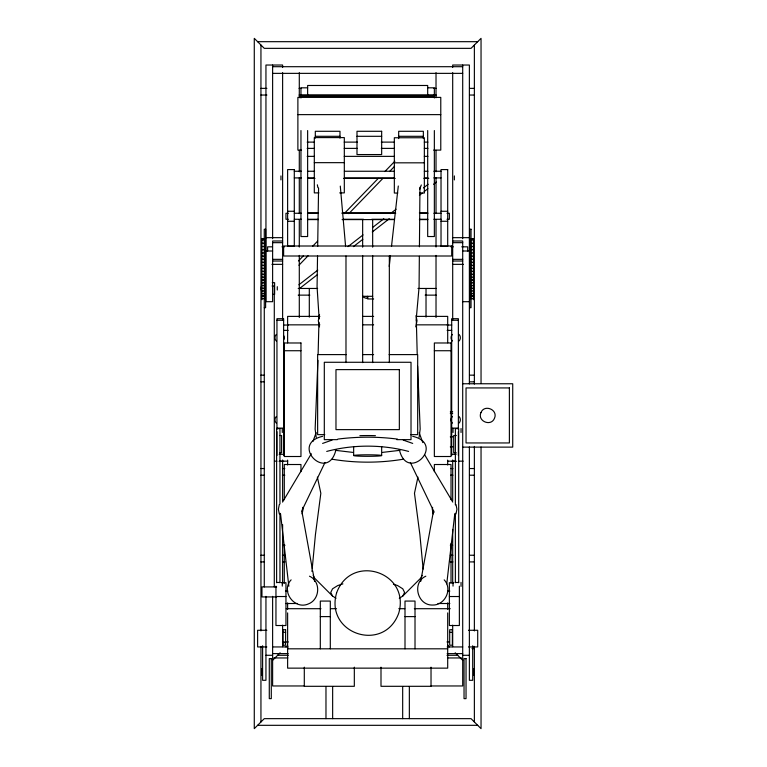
<?xml version="1.0" encoding="UTF-8"?>
<svg xmlns="http://www.w3.org/2000/svg" width="767" height="767" viewBox="0 0 767 767"><rect width="100%" height="100%" fill="white"/><g stroke="black" fill="none" stroke-linecap="round" stroke-linejoin="round"><path stroke-width="1.15" d="M419.348 256.322L419.07 287.27L416.097 320.453M419.434 246.792L419.961 187.263M317.538 255.91L317.068 286.858L319.158 318.909M317.682 246.38L318.573 188.049M318.104 354.44L318.947 322.284M317.931 360.385L315.141 429.098L316.234 437.411M311.948 571.425L315.438 534.599L320.836 493.277L317.375 477.084M389.243 266.465L390.441 255.814M391.506 246.351L398.294 185.998M446.749 583.869L454.783 513.813M419.079 437.411L420.172 429.098L417.632 366.31M420.709 581.444L433.576 510.515M279.322 504.504L278.383 509.221L279.322 513.948M319.523 314.633L318.305 320.759L319.523 326.886M302.121 513.948L303.061 509.221L302.687 507.332M335.975 449.644C328.123 483.44 288.852 444.17 322.639 436.308M421.304 184.962L419.674 189.391M415.8 326.886L417.018 320.759L416.002 315.649M432.636 507.332L432.262 509.221L433.202 513.948M456.001 513.948L456.94 509.221L456.001 504.504M417.948 477.084L414.477 493.277L419.885 534.599L423.144 569.047M312.936 441.495L316.138 432.684M325.007 462.463L301.652 511.129M399.271 598.26L402.771 596.074L404.573 592.44L402.771 588.807L397.527 585.528L393.442 584.224M422.118 575.355L420.747 578.107L402.771 596.074M282.544 502.097L311.316 453.748M291.115 579.852C280.425 591.031 294.49 610.283 308.507 603.878C320.117 599.391 320.98 581.328 309.494 576.199M298.449 260.953L303.435 255.794M312.572 246.341L317.557 241.183M344.153 213.667L378.217 178.423M384.871 171.549L394.842 161.233M298.929 265.248L308.075 255.794M348.793 213.667L382.858 178.423M389.511 171.549L394.497 166.391M272.621 660.291L280.118 652.784M285.957 646.945L287.625 645.277M298.919 284.787L317.778 270.118M347.969 246.638L363.059 234.903M372.494 227.569L383.807 218.758M390.413 213.629L396.069 209.228M423.422 187.944L428.139 184.281M299.629 288.459L317.557 274.519M353.395 246.638L362.829 239.304M372.263 231.97L389.243 218.758M419.424 195.288L422.253 193.083M424.141 191.616L427.919 188.682M433.576 184.281L436.404 182.076M425.819 576.199C411.658 582.431 417.296 605.604 432.684 605.048C445.138 605.345 452.846 588.989 444.198 579.852M322.6 443.422L332.063 440.085M326.713 451.427C353.098 444.39 382.225 444.39 408.61 451.427M342.897 583.898L337.796 585.528L332.552 588.807L330.74 592.44L332.552 596.074L336.042 598.26M399.971 450.325L382.56 452.386M403.25 459.203C379.78 463.134 355.543 463.134 332.063 459.203M337.796 439.098C357.585 436.557 377.728 436.557 397.527 439.098M257.616 41.686L477.707 41.686M272.621 66.7L462.702 66.7M272.621 73.364L462.702 73.364M307.634 87.822L300.961 87.822L300.961 97.984M427.689 87.822L434.352 87.822L434.352 97.984M260.943 88.368L266.906 88.368M299.101 88.368L301.489 88.368M433.834 88.368L436.222 88.368M469.605 88.368L474.37 88.368M300.961 94.83L434.352 94.83M260.943 95.041L266.906 95.041M299.101 95.041L301.489 95.041M433.834 95.041L436.222 95.041M469.605 95.041L474.37 95.041M300.961 95.626L434.352 95.626M300.961 96.249L434.352 96.249M297.884 114.628L440.776 114.628M315.304 136.305L339.982 136.305M356.991 136.305L381.669 136.305M398.677 136.305L423.355 136.305M307.164 142.116L314.336 142.116M344.22 142.116L357.374 142.116M381.285 142.116L394.43 142.116M424.324 142.116L427.909 142.116M307.164 148.386L314.336 148.386M344.22 148.386L357.374 148.386M381.285 148.386L394.43 148.386M424.324 148.386L427.909 148.386M301.45 150.102L297.884 150.102L297.884 97.39L440.776 97.39L440.776 150.102L433.633 150.102M307.164 156.363L314.336 156.363M344.22 156.363L394.43 156.363M424.324 156.363L427.909 156.363M314.307 162.662L344.316 162.662M394.334 162.825L424.352 162.825M294.298 171.252L301.45 171.252M307.414 171.252L314.575 171.252M344.402 171.252L394.497 171.252M424.324 171.252L427.9 171.252M433.863 171.252L441.025 171.252M294.298 177.915L301.45 177.915M307.414 177.915L314.575 177.915M344.402 177.915L394.497 177.915M424.324 177.915L427.9 177.915M433.863 177.915L441.025 177.915M307.778 178.414L314.959 178.414M343.702 178.414L395.206 178.414M423.95 178.414L428.743 178.414M318.919 192.891L314.307 192.891L314.307 137.6L344.316 137.6L344.316 192.891L339.695 192.891M397.805 193.044L394.334 193.044L394.334 137.753L424.352 137.753L424.352 193.044L419.731 193.044M287.625 211.261L294.298 211.261M441.025 211.261L447.698 211.261M307.634 212.929L318.334 212.929M342.101 212.929L395.59 212.929M419.367 212.929L427.689 212.929M288.344 213.264L285.957 213.264L285.957 219.266L288.344 219.266M294.307 213.264L301.46 213.264M307.423 213.264L318.161 213.264M342.015 213.264L395.686 213.264M419.539 213.264L427.89 213.264M433.854 213.264L441.015 213.264M446.979 213.264L449.366 213.264L449.366 219.266L446.979 219.266M294.307 219.266L301.46 219.266M307.423 219.266L318.161 219.266M343.213 219.266L363.481 219.266M371.832 219.266L394.497 219.266M419.539 219.266L427.89 219.266M433.854 219.266L441.015 219.266M307.634 219.602L318.334 219.602M342.101 219.602L394.401 219.602M419.367 219.602L427.689 219.602M287.625 221.27L294.298 221.27M441.025 221.27L447.698 221.27M265.948 237.665L282.62 237.665M452.693 237.665L469.375 237.665M261.95 239.918L264.615 239.918M470.708 239.918L473.373 239.918M282.62 241.001L272.621 241.001L272.621 301.69L265.948 301.69L265.948 65.032L282.62 65.032L282.62 67.419M452.693 241.001L462.702 241.001L462.702 685.966L431.025 685.966M272.621 242.669L282.62 242.669M452.693 242.669L462.702 242.669M261.95 243.216L264.615 243.235M470.708 243.216L473.373 243.235M261.95 246.514L264.615 246.504M470.708 246.514L473.373 246.504M272.41 246.83L267.616 246.83L267.616 251.001M281.997 246.83L284.394 246.83M450.929 246.83L453.326 246.83M461.715 246.83L467.707 246.83L467.707 251.001M261.95 249.745L264.615 249.764M470.708 249.764L473.373 249.745M265.948 251.001L272.621 251.001M462.702 251.001L469.375 251.001M261.95 252.966L264.615 252.957M470.708 252.957L473.373 252.966M261.95 256.14L264.615 256.12M470.708 256.12L473.373 256.14M261.95 259.246L264.615 259.265M272.621 259.342L282.62 259.342M452.693 259.342L462.702 259.342M470.708 259.265L473.373 259.246M272.621 261.01L282.62 261.01M452.693 261.01L462.702 261.01M261.95 262.352L264.615 262.343M470.708 262.343L473.373 262.352M271.901 264.347L282.62 264.347M452.693 264.347L463.412 264.347M261.95 265.392L264.615 265.401M470.708 265.392L473.373 265.401M261.95 268.392L264.615 268.412M470.708 268.392L473.373 268.412M261.95 271.365L264.615 271.374M470.708 271.365L473.373 271.374M261.95 274.289L264.615 274.298M470.708 274.289L473.373 274.298M261.95 277.184L264.615 277.165M470.708 277.184L473.373 277.165M261.95 280.013L264.615 280.013M470.708 280.013L473.373 280.013M261.95 280.022L264.615 280.022M470.708 280.022L473.373 280.022M272.247 282.687L274.615 282.687L274.615 294.355L272.621 294.355M261.95 282.822L264.615 282.802M470.708 282.802L473.373 282.822M261.95 285.564L264.615 285.573M470.708 285.573L473.373 285.564M272.064 286.014L274.289 286.014L274.289 586.918M261.95 288.287L264.615 288.267M470.708 288.287L473.373 288.267M298.19 288.459L317.634 288.459M417.967 288.459L436.222 288.459M261.95 290.933L264.615 290.952M470.708 290.952L473.373 290.933M261.95 293.56L264.615 293.569M470.708 293.56L473.373 293.569M298.19 295.132L309.83 295.132M425.148 295.132L436.222 295.132M362.657 296.302L372.666 296.302M366.329 296.8L368.102 296.8M261.95 298.679L264.615 298.679L264.615 238.566L261.95 238.566L261.95 299.696M473.373 298.679L470.708 298.679L470.708 238.566L473.373 238.566L473.373 299.696M373.615 298.967L367.661 298.967L367.661 296.302M462.702 301.69L469.375 301.69M264.279 307.692L265.612 307.692L265.612 229.237L264.279 229.237L264.279 586.918M319.877 316.387L287.625 316.387L287.625 342.82M362.877 316.387L373.634 316.387M416.634 316.387L447.698 316.387L447.698 342.82M276.954 320.261L283.627 320.261M451.696 320.261L458.369 320.261M287.625 324.844L319.877 324.844M362.877 324.844L373.634 324.844M416.634 324.844L447.698 324.844M283.569 325.045L288.191 325.045M447.132 325.045L451.744 325.045M283.569 330.376L288.191 330.376M447.132 330.376L451.744 330.376M284.289 350.73L300.961 350.73M434.352 350.73L451.025 350.73M346.224 354.603L317.634 354.603L317.634 434.64L324.786 434.64M362.896 354.603L373.615 354.603M389.099 354.603L417.679 354.603L417.679 434.64L410.537 434.64M260.943 375.159L264.519 375.159M469.605 375.159L474.37 375.159M260.943 381.832L264.519 381.832M469.605 381.832L474.37 381.832M462.702 383.759L512.72 383.759L512.72 447.123L462.702 447.123M450.315 411.85L452.693 411.85M450.306 413.509L452.693 413.509M276.954 428.101L283.627 428.101M451.696 428.101L458.369 428.101M279.84 435.512L281.623 435.512L281.623 452.827L279.84 452.827M456.365 435.512L453.7 435.512L453.7 452.827L456.365 452.827M450.306 436.854L452.693 436.854M337.375 439.644L324.307 439.644L324.307 362.273L411.016 362.273L411.016 439.644L396.76 439.644M450.306 446.864L452.693 446.864M279.178 454.313L283.627 454.313M451.696 454.313L456.144 454.313M274.528 461.159L276.925 461.159M279.313 461.159L287.663 461.159M447.65 461.159L456.01 461.159M458.398 461.159L463.172 461.159M279.178 461.341L283.627 461.341M451.696 461.341L456.144 461.341M260.943 468.541L264.519 468.541M282.409 468.541L284.797 468.541M450.526 468.541L452.913 468.541M469.605 468.541L474.37 468.541M260.943 475.204L264.519 475.204M282.409 475.204L284.797 475.204M450.526 475.204L452.913 475.204M469.605 475.204L474.37 475.204M282.62 545.241L285.017 545.241M450.306 545.241L452.693 545.241M260.943 555.241L264.519 555.241M282.409 555.241L285.017 555.241M450.306 555.241L452.913 555.241M469.605 555.241L474.37 555.241M260.943 561.914L264.519 561.914M282.409 561.914L285.017 561.914M450.306 561.914L452.913 561.914M469.605 561.914L474.37 561.914M276.619 582.479L279.955 582.479M455.368 582.479L458.695 582.479M281.508 582.719L285.957 582.719L285.957 625.517L275.957 625.517L275.957 586.17M453.805 582.719L449.366 582.719L449.366 625.517L459.366 625.517L459.366 586.17M276.619 586.918L261.95 586.918L261.95 596.927L276.619 596.927M285.477 591.079L287.865 591.079M447.458 591.079L449.836 591.079M275.957 596.525L285.957 596.525M449.366 596.525L459.366 596.525M285.477 603.514L297.395 603.514M437.928 603.514L449.836 603.514M286.273 608.701L320.98 608.701M330.558 608.701L336.54 608.701M398.782 608.701L404.765 608.701M414.333 608.701L450.248 608.701M320.309 616.61L330.309 616.61M405.005 616.61L415.014 616.61M266.849 630.273L257.616 630.273L257.616 646.945L266.849 646.945M468.474 630.273L477.707 630.273L477.707 646.945L468.474 646.945M282.956 632.324L285.621 632.324M449.692 632.324L452.367 632.324M282.409 641.95L288.373 641.95M446.95 641.95L449.337 641.95M282.956 642.621L285.621 642.621M272.621 646.945L288.162 646.945M447.161 646.945L462.702 646.945M471.993 648.614L474.37 648.614M287.625 648.815L447.698 648.815M272.621 653.618L288.162 653.618M447.161 653.618L462.702 653.618M265.948 655.286L272.621 655.286M277.625 655.286L288.354 655.286M446.969 655.286L457.698 655.286M462.702 655.286L469.375 655.286M273.79 657.952L287.874 657.952M447.449 657.952L461.523 657.952M304.298 685.966L272.621 685.966L272.621 596.352M257.616 725.314L477.707 725.314M352.753 452.386L335.352 450.325M412.675 436.308C446.471 444.17 407.2 483.44 399.339 449.644M403.25 440.085L412.713 443.422M447.698 645.277L449.366 646.945M455.195 652.784L462.702 660.291M332.552 596.074L314.566 578.107L313.204 575.355M424.621 454.697L452.779 502.097M434.189 512.193L410.316 462.463M419.185 432.684L422.78 442.597M317.346 184.799L317.912 187.637M301.949 511.685L312.294 568.654M312.715 570.984L314.614 581.444M280.54 513.813L288.843 586.247M340.289 186.093L345.61 246.59M416.347 321.085L417.219 354.44M481.043 383.5L481.043 38.35L471.034 48.35L264.279 48.35L254.28 38.35L254.28 728.65L264.279 718.65L471.034 718.65L481.043 728.65L481.043 447.017M474.37 45.023L474.37 384.094M474.37 446.404L474.37 630.925M474.37 646.389L474.37 721.977M473.709 668.623L473.709 675.296M472.702 645.756L472.702 680.3L469.375 680.3L469.375 446.96M469.375 383.941L469.375 65.032L452.693 65.032L452.693 67.419M462.702 65.032L462.702 238.7M461.034 428.513L461.034 432.511M461.034 582.383L461.034 586.391M458.695 582.719L458.695 428.6L455.368 428.6L455.368 504.945M458.369 429.252L458.369 318.698L451.696 318.698L451.696 455.521M458.369 431.648L458.369 455.521M455.368 513.286L455.368 582.719M454.361 175.921L454.361 179.919M453.029 428.513L453.029 432.511M453.029 582.383L453.029 586.122M452.693 72.664L452.693 319.954M452.693 459.989L452.693 500.678M452.693 529.403L452.693 583.256M452.693 625.153L452.693 646.696M451.025 499.633L451.025 464.514L434.352 464.514L434.352 471.676M451.025 543.314L451.025 583.217M447.698 460.123L447.698 464.984M447.698 602.9L447.698 609.324M447.698 612.9L447.698 668.143L287.625 668.143L287.625 612.9M436.02 72.664L436.02 97.745M436.02 150.294L436.02 171.789M436.02 177.762L436.02 213.59M436.02 219.563L436.02 247.032M436.02 255.392L436.02 317.5M434.352 130.553L434.352 236.533L427.689 236.533L427.689 130.553M431.025 667.175L431.025 686.302L380.998 686.302L380.998 667.175M427.689 94.887L427.689 85.482L307.634 85.482L307.634 94.887M426.021 288.459L426.021 317.135M423.355 138.587L423.355 131.291L398.677 131.291L398.677 138.587M415.014 648.815L415.014 601.069L405.005 601.069L405.005 648.815M409.348 686.599L409.348 718.65M402.675 686.599L402.675 718.65M389.339 256.005L389.339 362.618M381.669 446.499L381.669 455.56A14.007 0.757 0 0 1 360.653 456.212A14.007 0.757 0 0 1 360.653 454.908A14.007 0.757 0 0 1 381.669 455.56M372.666 219.602L372.666 247.166M372.666 255.555L372.666 362.618M362.657 219.602L362.657 247.166M362.657 255.555L362.657 362.618M354.325 667.175L354.325 686.302L304.298 686.302L304.298 667.175M353.654 446.499L353.654 455.56M345.984 256.005L345.984 362.618M339.982 138.137L339.982 131.291L315.304 131.291L315.304 138.137M332.648 686.599L332.648 718.65M330.309 648.815L330.309 601.069L320.309 601.069L320.309 648.815M325.975 686.599L325.975 718.65M309.302 288.459L309.302 317.135M307.634 130.553L307.634 236.533L300.961 236.533L300.961 130.553M300.961 471.676L300.961 464.514L284.289 464.514L284.289 499.633M299.293 72.664L299.293 97.745M299.293 150.294L299.293 171.789M299.293 177.762L299.293 213.59M299.293 219.563L299.293 247.032M299.293 255.392L299.293 317.5M287.625 460.123L287.625 464.984M287.625 602.9L287.625 609.324M284.289 544.512L284.289 583.217M283.627 455.521L283.627 318.698L276.954 318.698L276.954 429.252M282.62 72.664L282.62 319.954M282.62 459.989L282.62 500.726M282.62 524.618L282.62 583.888M282.62 625.153L282.62 646.696M282.285 428.513L282.285 432.511M282.285 582.383L282.285 586.122M280.952 175.921L280.952 179.919M279.955 503.996L279.955 428.6L276.619 428.6L276.619 582.719M279.955 513.286L279.955 582.719M277.29 286.685L277.29 290.022M276.954 431.648L276.954 455.521M272.621 65.032L272.621 238.7M265.948 596.352L265.948 680.3L262.611 680.3L262.611 645.756M261.614 668.623L261.614 675.296M261.279 286.685L261.279 290.022M260.943 45.023L260.943 630.925M260.943 646.389L260.943 721.977M367.661 298.459A6.673 6.673 0 0 1 362.542 296.072M459.002 334.412A4.669 4.669 0 0 1 459.002 341.018M452.396 341.018A4.669 4.669 0 0 1 452.396 334.412M459.002 416.51A4.669 4.669 0 0 1 459.002 423.116M452.396 423.116A4.669 4.669 0 0 1 452.396 416.51M283.934 335.927A4.669 4.669 0 0 1 283.934 339.503M276.321 341.018A4.669 4.669 0 0 1 276.321 334.412M283.934 418.025A4.669 4.669 0 0 1 283.934 421.601M276.321 423.116A4.669 4.669 0 0 1 276.321 416.51M359.876 435.675A14.007 0.757 0 0 1 375.437 435.675M336.579 592.949C324.671 634.069 384.2 653.417 398.744 613.149C410.642 572.019 351.123 552.681 336.579 592.949M480.938 412.627C477.132 421.198 491.12 426.998 494.494 418.245C498.291 409.674 484.303 403.883 480.938 412.627M381.669 131.291L356.991 131.291L356.991 154.56L381.669 154.56L381.669 131.291M294.298 169.584L287.625 169.584L287.625 246.284L294.298 246.284L294.298 169.584M447.698 169.584L441.025 169.584L441.025 246.284L447.698 246.284L447.698 169.584M471.034 229.237L469.701 229.237L469.701 307.692L471.034 307.692L471.034 229.237M451.696 246.006L283.627 246.006L283.627 256.005L451.696 256.005L451.696 246.006M264.615 296.139L261.95 296.139L264.615 296.148M473.373 296.139L470.708 296.139L473.373 296.148M300.961 342.983L284.289 342.983L284.289 456.509L300.961 456.509L300.961 342.983M451.025 342.983L434.352 342.983L434.352 456.509L451.025 456.509L451.025 342.983M399.339 369.617L335.975 369.617L335.975 429.635L399.339 429.635L399.339 369.617M509.384 387.929L466.039 387.929L466.039 442.952L509.384 442.952L509.384 387.929M285.621 629.736L282.956 629.736L282.956 645.21L285.621 645.21L285.621 629.736M452.367 629.736L449.692 629.736L449.692 645.21L452.367 645.21L452.367 629.736M271.288 658.623L269.284 658.623L269.284 698.641L271.288 698.641L271.288 658.623M466.039 658.623L464.035 658.623L464.035 698.641L466.039 698.641L466.039 658.623"/></g></svg>
